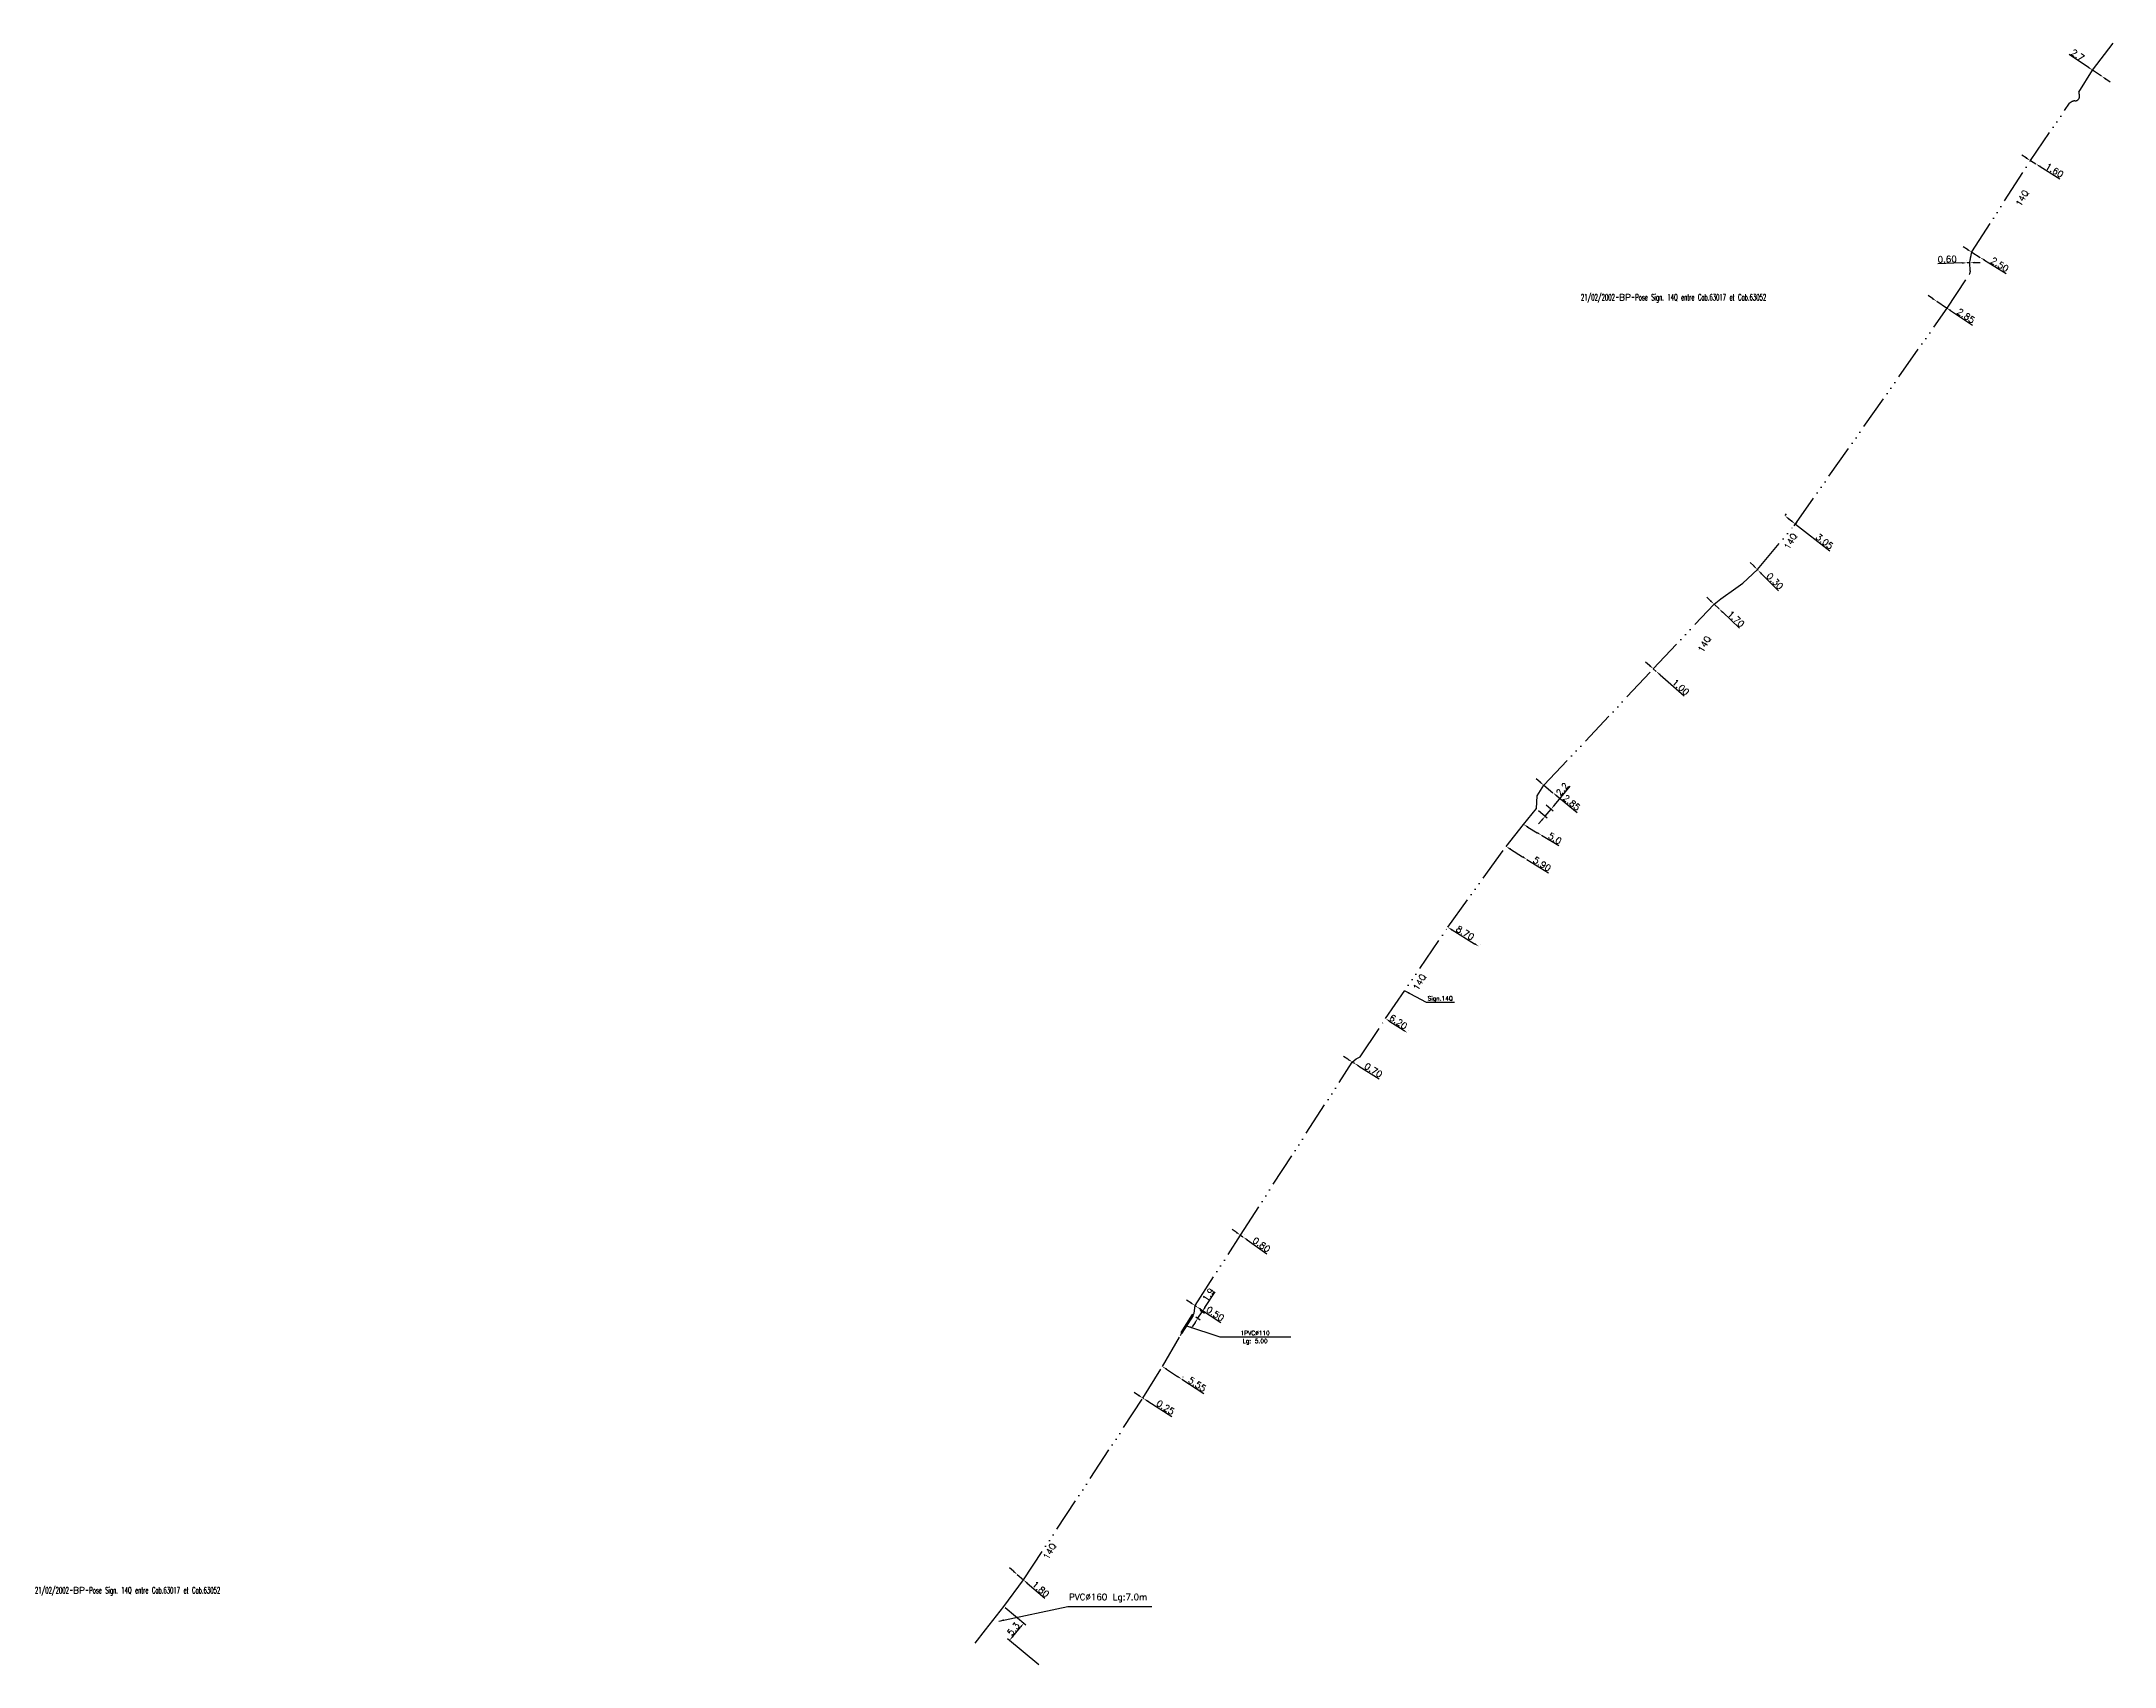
# Model space of a CAD drawing. Header units: millimetres. Extents: x 79510 to 80000, y 142994 to 143891.
# Drawn here: x 79511.4 to 80000, y 142994.5 to 143377.6 of the extents above; entities that cross this region are included whole.
import ezdxf
from ezdxf.enums import TextEntityAlignment as Align

# ---------------------------------------------------------------- set-up
doc = ezdxf.new("R2010")
doc.units = ezdxf.units.MM
doc.header["$MEASUREMENT"] = 0
doc.header["$PDMODE"] = 34
doc.linetypes.add('S_ST', pattern=[14, 8, -1.5, 0, -1.5, 0, -1.5, 0, -1.5])
doc.layers.get('0').update_dxf_attribs({"linetype": 'CONTINUOUS'})
doc.layers.get('DEFPOINTS').update_dxf_attribs({"linetype": 'CONTINUOUS'})
for name, color, linetype in [('M_400', 7, 'CONTINUOUS'), ('S_100', 5, 'S_ST'), ('S_400', 7, 'CONTINUOUS')]:
    doc.layers.add(name, color=color, linetype=linetype)
doc.styles.get("Standard").update_dxf_attribs({"font": 'txt.shx'})
doc.dimstyles.get("Standard").update_dxf_attribs({"dimtxt": 1.5, "dimasz": 1.2, "dimexe": 0.625, "dimexo": 0.625, "dimgap": 0.25, "dimtad": 1, "dimdec": 1, "dimzin": 0, "dimdsep": 46, "dimtxsty": 'Standard', "dimcen": -0.5, "dimdle": 1, "dimclrd": 256, "dimclre": 256, "dimadec": 0, "dimazin": 0, "dimtfac": 2, "dimtdec": 1, "dimtmove": 0, "dimatfit": 3, "dimfxl": 1, "dimtolj": 1, "dimtzin": 0, "dimarcsym": 0})

# ---------------------------------------------------------------- blocks, each defined once
blk = doc.blocks.new('GIS_MODF')
at = {"color": 0, "linetype": 'Continuous', "flags": 128}
for points in [[(-2.18, -0.01), (-1.68, -0.01)], [(1.52, -0.01), (2.02, -0.01)]]:
    blk.add_lwpolyline(points, dxfattribs=at)
at = {"color": 0, "linetype": 'Continuous', "width": 0.5}
blk.add_attdef('DATE', text='', height=1.5, dxfattribs=at).set_placement((-2.5, -0.8), align=Align.RIGHT)
at = {"color": 0, "linetype": 'Continuous', "width": 2.783458}
blk.add_attdef('USER', text='', height=1.5, dxfattribs=at).set_placement((-1.51, -0.8), (1.28, -0.8), align=Align.FIT)
at = {"color": 0, "linetype": 'Continuous', "width": 0.5}
blk.add_attdef('DESC', (2.29, -0.8), '', height=1.5, dxfattribs=at)
blk = doc.blocks.new('*D7')
at = {"linetype": 'ByBlock'}
for p, q in [((79740.47, 143016.95), (79739.56, 143017.73)), ((79741.38, 143016.16), (79742.82, 143014.93)), ((79743.73, 143014.14), (79747.86, 143010.59))]:
    blk.add_line(p, q, dxfattribs=at)
for points in [[(79740.6, 143017.1), (79740.34, 143016.79), (79741.38, 143016.16)], [(79743.86, 143014.29), (79743.6, 143013.99), (79742.82, 143014.93)]]:
    blk.add_solid(points, dxfattribs=at)
at = {"layer": 'DEFPOINTS', "color": 0, "linetype": 'ByBlock'}
for p in [(79741.38, 143016.16), (79741.38, 143016.16), (79742.82, 143014.93)]:
    blk.add_point(p, dxfattribs=at)
at = {"color": 0, "linetype": 'ByBlock', "insert": (79746.9, 143012.73), "char_height": 1.5, "attachment_point": 5, "rotation": 319.2978}
blk.add_mtext('\\A1;1.80', dxfattribs=at)
blk = doc.blocks.new('*D8')
at = {"linetype": 'ByBlock'}
for p, q in [((79769.97, 143058.41), (79768.95, 143059.05)), ((79770.98, 143057.76), (79771.11, 143057.68)), ((79772.12, 143057.04), (79777.78, 143053.46))]:
    blk.add_line(p, q, dxfattribs=at)
for points in [[(79770.07, 143058.57), (79769.86, 143058.24), (79770.98, 143057.76)], [(79772.23, 143057.21), (79772.02, 143056.87), (79771.11, 143057.68)]]:
    blk.add_solid(points, dxfattribs=at)
at = {"layer": 'DEFPOINTS', "color": 0, "linetype": 'ByBlock'}
for p in [(79770.98, 143057.76), (79771.11, 143057.68), (79771.11, 143057.68)]:
    blk.add_point(p, dxfattribs=at)
at = {"color": 0, "linetype": 'ByBlock', "insert": (79776.31, 143055.58), "char_height": 1.5, "attachment_point": 5, "rotation": 327.6983}
blk.add_mtext('\\A1;0.25', dxfattribs=at)
blk = doc.blocks.new('*D9')
at = {"linetype": 'ByBlock'}
for p, q in [((79775.91, 143065.74), (79775.91, 143065.74)), ((79776.57, 143064.56), (79779.12, 143062.88)), ((79780.47, 143062.74), (79780.47, 143062.75)), ((79780.13, 143062.22), (79785.31, 143058.82))]:
    blk.add_line(p, q, dxfattribs=at)
for points in [[(79776.68, 143064.73), (79776.46, 143064.39), (79775.57, 143065.22)], [(79779.23, 143063.05), (79779.01, 143062.72), (79780.13, 143062.22)]]:
    blk.add_solid(points, dxfattribs=at)
at = {"layer": 'DEFPOINTS', "color": 0, "linetype": 'ByBlock'}
for p in [(79775.57, 143065.22), (79780.13, 143062.22), (79780.13, 143062.22)]:
    blk.add_point(p, dxfattribs=at)
at = {"color": 0, "linetype": 'ByBlock', "insert": (79783.77, 143061.03), "char_height": 1.5, "attachment_point": 5, "rotation": 326.6817}
blk.add_mtext('\\A1;5.55', dxfattribs=at)
blk = doc.blocks.new('*D10')
at = {"linetype": 'ByBlock'}
for p, q in [((79782.27, 143080.23), (79781.27, 143080.89)), ((79783.27, 143079.57), (79783.59, 143079.36)), ((79784.59, 143078.7), (79789.36, 143075.58))]:
    blk.add_line(p, q, dxfattribs=at)
for points in [[(79782.38, 143080.4), (79782.16, 143080.06), (79783.27, 143079.57)], [(79784.7, 143078.87), (79784.48, 143078.54), (79783.59, 143079.36)]]:
    blk.add_solid(points, dxfattribs=at)
at = {"layer": 'DEFPOINTS', "color": 0, "linetype": 'ByBlock'}
for p in [(79783.27, 143079.57), (79783.59, 143079.36), (79783.59, 143079.36)]:
    blk.add_point(p, dxfattribs=at)
at = {"color": 0, "linetype": 'ByBlock', "insert": (79788.03, 143077.65), "char_height": 1.5, "attachment_point": 5, "rotation": 326.7204}
blk.add_mtext('\\A1;0.50', dxfattribs=at)
blk = doc.blocks.new('*D11')
at = {"linetype": 'ByBlock'}
for p, q in [((79792.99, 143096.85), (79792.01, 143097.53)), ((79793.97, 143096.16), (79794.55, 143095.76)), ((79794.33, 143096.66), (79794.33, 143096.67)), ((79794.9, 143096.26), (79794.91, 143096.27)), ((79795.53, 143095.07), (79800.2, 143091.8))]:
    blk.add_line(p, q, dxfattribs=at)
for points in [[(79793.1, 143097.01), (79792.88, 143096.68), (79793.97, 143096.16)], [(79795.65, 143095.23), (79795.42, 143094.91), (79794.55, 143095.76)]]:
    blk.add_solid(points, dxfattribs=at)
at = {"layer": 'DEFPOINTS', "color": 0, "linetype": 'ByBlock'}
for p in [(79793.97, 143096.15), (79794.54, 143095.75), (79794.55, 143095.76)]:
    blk.add_point(p, dxfattribs=at)
at = {"color": 0, "linetype": 'ByBlock', "insert": (79798.93, 143093.91), "char_height": 1.5, "attachment_point": 5, "rotation": 325.0321}
blk.add_mtext('\\A1;0.80', dxfattribs=at)
blk = doc.blocks.new('*D12')
at = {"linetype": 'ByBlock'}
for p, q in [((79819.31, 143137.63), (79818.3, 143138.27)), ((79820.33, 143136.99), (79820.84, 143136.68)), ((79821.86, 143136.04), (79826.69, 143133.01))]:
    blk.add_line(p, q, dxfattribs=at)
for points in [[(79819.42, 143137.8), (79819.21, 143137.46), (79820.33, 143136.99)], [(79821.96, 143136.21), (79821.75, 143135.87), (79820.84, 143136.68)]]:
    blk.add_solid(points, dxfattribs=at)
at = {"layer": 'DEFPOINTS', "color": 0, "linetype": 'ByBlock'}
for p in [(79820.33, 143136.99), (79820.84, 143136.68), (79820.84, 143136.68)]:
    blk.add_point(p, dxfattribs=at)
at = {"color": 0, "linetype": 'ByBlock', "insert": (79825.31, 143135.06), "char_height": 1.5, "attachment_point": 5, "rotation": 327.9543}
blk.add_mtext('\\A1;0.70', dxfattribs=at)
blk = doc.blocks.new('*D13')
at = {"linetype": 'ByBlock'}
for p, q in [((79828.52, 143147.74), (79828.52, 143147.74)), ((79829.19, 143146.56), (79832.29, 143144.55)), ((79833.64, 143144.42), (79833.64, 143144.42))]:
    blk.add_line(p, q, dxfattribs=at)
for points in [[(79829.3, 143146.73), (79829.08, 143146.39), (79828.18, 143147.22)], [(79832.4, 143144.72), (79832.18, 143144.38), (79833.3, 143143.89)]]:
    blk.add_solid(points, dxfattribs=at)
at = {"layer": 'DEFPOINTS', "color": 0, "linetype": 'ByBlock'}
for p in [(79828.18, 143147.21), (79833.3, 143143.89), (79833.3, 143143.89)]:
    blk.add_point(p, dxfattribs=at)
at = {"color": 0, "linetype": 'ByBlock', "insert": (79831.2, 143146.45), "char_height": 1.5, "attachment_point": 5, "rotation": 327.0326}
blk.add_mtext('\\A1;6.20', dxfattribs=at)
blk = doc.blocks.new('*D14')
at = {"linetype": 'ByBlock'}
for p, q in [((79843.15, 143169.28), (79843.16, 143169.29)), ((79843.85, 143168.13), (79849.13, 143164.88)), ((79850.48, 143164.78), (79850.48, 143164.79))]:
    blk.add_line(p, q, dxfattribs=at)
for points in [[(79843.96, 143168.3), (79843.75, 143167.96), (79842.83, 143168.76)], [(79849.24, 143165.05), (79849.03, 143164.71), (79850.16, 143164.25)]]:
    blk.add_solid(points, dxfattribs=at)
at = {"layer": 'DEFPOINTS', "color": 0, "linetype": 'ByBlock'}
for p in [(79842.83, 143168.75), (79850.15, 143164.25), (79850.16, 143164.25)]:
    blk.add_point(p, dxfattribs=at)
at = {"color": 0, "linetype": 'ByBlock', "insert": (79846.93, 143167.41), "char_height": 1.5, "attachment_point": 5, "rotation": 328.4272}
blk.add_mtext('\\A1;8.70', dxfattribs=at)
blk = doc.blocks.new('*D15')
at = {"linetype": 'ByBlock'}
for p, q in [((79857.61, 143187.16), (79860.49, 143185.36)), ((79861.51, 143184.72), (79866.55, 143181.56))]:
    blk.add_line(p, q, dxfattribs=at)
for points in [[(79857.72, 143187.33), (79857.5, 143186.99), (79856.59, 143187.8)], [(79860.6, 143185.53), (79860.39, 143185.19), (79861.51, 143184.72)]]:
    blk.add_solid(points, dxfattribs=at)
at = {"layer": 'DEFPOINTS', "color": 0, "linetype": 'ByBlock'}
for p in [(79856.59, 143187.8), (79861.51, 143184.72), (79861.51, 143184.72)]:
    blk.add_point(p, dxfattribs=at)
at = {"color": 0, "linetype": 'ByBlock', "insert": (79865.07, 143183.67), "char_height": 1.5, "attachment_point": 5, "rotation": 327.9495}
blk.add_mtext('\\A1;5.90', dxfattribs=at)
blk = doc.blocks.new('*D16')
at = {"linetype": 'ByBlock'}
for p, q in [((79861.74, 143192.37), (79863.92, 143191.05)), ((79864.95, 143190.43), (79868.98, 143188))]:
    blk.add_line(p, q, dxfattribs=at)
for points in [[(79861.84, 143192.54), (79861.63, 143192.2), (79860.71, 143192.99)], [(79864.03, 143191.22), (79863.82, 143190.88), (79864.95, 143190.43)]]:
    blk.add_solid(points, dxfattribs=at)
at = {"layer": 'DEFPOINTS', "color": 0, "linetype": 'ByBlock'}
for p in [(79860.71, 143192.99), (79864.95, 143190.43), (79864.95, 143190.43)]:
    blk.add_point(p, dxfattribs=at)
at = {"color": 0, "linetype": 'ByBlock', "insert": (79868.1, 143189.69), "char_height": 1.5, "attachment_point": 5, "rotation": 328.8793}
blk.add_mtext('\\A1;5.0', dxfattribs=at)
blk = doc.blocks.new('*D17')
at = {"linetype": 'ByBlock'}
for p, q in [((79867.98, 143197.54), (79871.72, 143202)), ((79864.22, 143196.26), (79866.28, 143194.53)), ((79865.8, 143194.94), (79867.21, 143196.62)), ((79866.04, 143197.6), (79867.69, 143196.22)), ((79865.03, 143194.02), (79864.26, 143193.1))]:
    blk.add_line(p, q, dxfattribs=at)
for points in [[(79864.87, 143194.14), (79865.18, 143193.89), (79865.8, 143194.94)], [(79867.83, 143197.67), (79868.14, 143197.41), (79867.21, 143196.62)]]:
    blk.add_solid(points, dxfattribs=at)
at = {"layer": 'DEFPOINTS', "color": 0, "linetype": 'ByBlock'}
for p in [(79863.74, 143196.66), (79865.56, 143198.01), (79865.8, 143194.94)]:
    blk.add_point(p, dxfattribs=at)
at = {"color": 0, "linetype": 'ByBlock', "insert": (79869.83, 143201.3), "char_height": 1.5, "attachment_point": 5, "rotation": 50.0222}
blk.add_mtext('\\A1;2.2', dxfattribs=at)
blk = doc.blocks.new('*D18')
at = {"linetype": 'ByBlock'}
for p, q in [((79864.58, 143202.98), (79863.65, 143203.74)), ((79865.5, 143202.22), (79867.62, 143200.47)), ((79868.55, 143199.71), (79873.34, 143195.77))]:
    blk.add_line(p, q, dxfattribs=at)
for points in [[(79864.7, 143203.13), (79864.45, 143202.82), (79865.5, 143202.22)], [(79868.68, 143199.86), (79868.42, 143199.56), (79867.62, 143200.47)]]:
    blk.add_solid(points, dxfattribs=at)
at = {"layer": 'DEFPOINTS', "color": 0, "linetype": 'ByBlock'}
for p in [(79865.5, 143202.22), (79867.62, 143200.47), (79867.62, 143200.47)]:
    blk.add_point(p, dxfattribs=at)
at = {"color": 0, "linetype": 'ByBlock', "insert": (79872.04, 143198.13), "char_height": 1.5, "attachment_point": 5, "rotation": 320.5696}
blk.add_mtext('\\A1;2.85', dxfattribs=at)
blk = doc.blocks.new('*D19')
at = {"linetype": 'ByBlock'}
for p, q in [((79890.38, 143230.47), (79889.48, 143231.26)), ((79891.29, 143229.68), (79891.96, 143229.08)), ((79892.87, 143228.29), (79898.58, 143223.3))]:
    blk.add_line(p, q, dxfattribs=at)
for points in [[(79890.52, 143230.62), (79890.25, 143230.32), (79891.29, 143229.68)], [(79893, 143228.44), (79892.74, 143228.14), (79891.96, 143229.08)]]:
    blk.add_solid(points, dxfattribs=at)
at = {"layer": 'DEFPOINTS', "color": 0, "linetype": 'ByBlock'}
for p in [(79891.29, 143229.68), (79891.96, 143229.08), (79891.96, 143229.08)]:
    blk.add_point(p, dxfattribs=at)
at = {"color": 0, "linetype": 'ByBlock', "insert": (79897.74, 143225.36), "char_height": 1.5, "attachment_point": 5, "rotation": 318.8184}
blk.add_mtext('\\A1;1.00', dxfattribs=at)
blk = doc.blocks.new('*D20')
at = {"linetype": 'ByBlock'}
for p, q in [((79904.74, 143245.72), (79903.87, 143246.54)), ((79905.62, 143244.9), (79906.78, 143243.81)), ((79907.66, 143242.99), (79911.64, 143239.26))]:
    blk.add_line(p, q, dxfattribs=at)
for points in [[(79904.88, 143245.87), (79904.6, 143245.57), (79905.62, 143244.9)], [(79907.79, 143243.13), (79907.52, 143242.84), (79906.78, 143243.81)]]:
    blk.add_solid(points, dxfattribs=at)
at = {"layer": 'DEFPOINTS', "color": 0, "linetype": 'ByBlock'}
for p in [(79905.62, 143244.9), (79906.78, 143243.81), (79906.78, 143243.81)]:
    blk.add_point(p, dxfattribs=at)
at = {"color": 0, "linetype": 'ByBlock', "insert": (79910.77, 143241.44), "char_height": 1.5, "attachment_point": 5, "rotation": 316.8737}
blk.add_mtext('\\A1;1.70', dxfattribs=at)
blk = doc.blocks.new('*D21')
at = {"linetype": 'ByBlock'}
for p, q in [((79914.96, 143253.92), (79914.11, 143254.77)), ((79915.8, 143253.07), (79915.94, 143252.93)), ((79916.79, 143252.08), (79920.82, 143248.05))]:
    blk.add_line(p, q, dxfattribs=at)
for points in [[(79915.1, 143254.06), (79914.82, 143253.78), (79915.8, 143253.07)], [(79916.93, 143252.22), (79916.65, 143251.94), (79915.94, 143252.93)]]:
    blk.add_solid(points, dxfattribs=at)
at = {"layer": 'DEFPOINTS', "color": 0, "linetype": 'ByBlock'}
for p in [(79915.8, 143253.07), (79915.94, 143252.93), (79915.94, 143252.93)]:
    blk.add_point(p, dxfattribs=at)
at = {"color": 0, "linetype": 'ByBlock', "insert": (79919.93, 143250.34), "char_height": 1.5, "attachment_point": 5, "rotation": 314.9181}
blk.add_mtext('\\A1;0.30', dxfattribs=at)
blk = doc.blocks.new('*D22')
at = {"linetype": 'ByBlock'}
for p, q in [((79922.37, 143265.82), (79922.7, 143266.23)), ((79923.26, 143265), (79923.85, 143264.53)), ((79924.79, 143263.79), (79932.89, 143257.45)), ((79924.85, 143263.87), (79925.18, 143264.28))]:
    blk.add_line(p, q, dxfattribs=at)
for points in [[(79923.38, 143265.15), (79923.13, 143264.84), (79922.31, 143265.74)], [(79923.97, 143264.69), (79923.72, 143264.38), (79924.79, 143263.79)]]:
    blk.add_solid(points, dxfattribs=at)
at = {"layer": 'DEFPOINTS', "color": 0, "linetype": 'ByBlock'}
for p in [(79921.99, 143265.32), (79922.31, 143265.74), (79924.47, 143263.38)]:
    blk.add_point(p, dxfattribs=at)
at = {"color": 0, "linetype": 'ByBlock', "insert": (79931.63, 143259.7), "char_height": 1.5, "attachment_point": 5, "rotation": 321.8989}
blk.add_mtext('\\A1;3.05', dxfattribs=at)
blk = doc.blocks.new('*D23')
at = {"linetype": 'ByBlock'}
for p, q in [((79957.08, 143316.98), (79956.09, 143317.65)), ((79958.08, 143316.31), (79960.36, 143314.78)), ((79961.36, 143314.11), (79966.51, 143310.66))]:
    blk.add_line(p, q, dxfattribs=at)
for points in [[(79957.19, 143317.15), (79956.97, 143316.81), (79958.08, 143316.31)], [(79961.47, 143314.28), (79961.25, 143313.94), (79960.36, 143314.78)]]:
    blk.add_solid(points, dxfattribs=at)
at = {"layer": 'DEFPOINTS', "color": 0, "linetype": 'ByBlock'}
for p in [(79958.08, 143316.31), (79958.08, 143316.31), (79960.36, 143314.78)]:
    blk.add_point(p, dxfattribs=at)
at = {"color": 0, "linetype": 'ByBlock', "insert": (79964.99, 143312.88), "char_height": 1.5, "attachment_point": 5, "rotation": 326.1375}
blk.add_mtext('\\A1;2.85', dxfattribs=at)
blk = doc.blocks.new('*D24')
at = {"linetype": 'ByBlock'}
for p, q in [((79964.03, 143325.34), (79958.34, 143325.17)), ((79965.22, 143325.99), (79965.22, 143326)), ((79965.93, 143325.39), (79965.23, 143325.37)), ((79965.92, 143326.02), (79965.92, 143326.02)), ((79967.13, 143325.43), (79968.33, 143325.46))]:
    blk.add_line(p, q, dxfattribs=at)
for points in [[(79964.03, 143325.54), (79964.04, 143325.14), (79965.23, 143325.37)], [(79967.13, 143325.63), (79967.14, 143325.23), (79965.93, 143325.39)]]:
    blk.add_solid(points, dxfattribs=at)
at = {"layer": 'DEFPOINTS', "color": 0, "linetype": 'ByBlock'}
for p in [(79965.23, 143325.37), (79965.23, 143325.37), (79965.93, 143325.39)]:
    blk.add_point(p, dxfattribs=at)
at = {"color": 0, "linetype": 'ByBlock', "insert": (79960.56, 143326.24), "char_height": 1.5, "attachment_point": 5, "rotation": 1.6575}
blk.add_mtext('\\A1;0.60', dxfattribs=at)
blk = doc.blocks.new('*D25')
at = {"linetype": 'ByBlock'}
for p, q in [((79965.31, 143328.52), (79964.29, 143329.16)), ((79966.33, 143327.89), (79968.36, 143326.63)), ((79969.38, 143326), (79974.43, 143322.86))]:
    blk.add_line(p, q, dxfattribs=at)
for points in [[(79965.42, 143328.69), (79965.21, 143328.35), (79966.33, 143327.89)], [(79969.48, 143326.17), (79969.27, 143325.83), (79968.36, 143326.63)]]:
    blk.add_solid(points, dxfattribs=at)
at = {"layer": 'DEFPOINTS', "color": 0, "linetype": 'ByBlock'}
for p in [(79966.33, 143327.89), (79968.36, 143326.63), (79968.36, 143326.63)]:
    blk.add_point(p, dxfattribs=at)
at = {"color": 0, "linetype": 'ByBlock', "insert": (79972.94, 143324.96), "char_height": 1.5, "attachment_point": 5, "rotation": 328.1664}
blk.add_mtext('\\A1;2.50', dxfattribs=at)
blk = doc.blocks.new('*D26')
at = {"linetype": 'ByBlock'}
for p, q in [((79979.16, 143350.09), (79978.14, 143350.72)), ((79980.18, 143349.46), (79981.46, 143348.68)), ((79982.48, 143348.05), (79987.13, 143345.2))]:
    blk.add_line(p, q, dxfattribs=at)
for points in [[(79979.27, 143350.26), (79979.06, 143349.92), (79980.18, 143349.46)], [(79982.59, 143348.22), (79982.38, 143347.88), (79981.46, 143348.68)]]:
    blk.add_solid(points, dxfattribs=at)
at = {"layer": 'DEFPOINTS', "color": 0, "linetype": 'ByBlock'}
for p in [(79980.18, 143349.46), (79981.46, 143348.68), (79981.46, 143348.68)]:
    blk.add_point(p, dxfattribs=at)
at = {"color": 0, "linetype": 'ByBlock', "insert": (79985.84, 143347.16), "char_height": 1.5, "attachment_point": 5, "rotation": 328.4232}
blk.add_mtext('\\A1;1.60', dxfattribs=at)
blk = doc.blocks.new('*D27')
at = {"linetype": 'ByBlock'}
for p, q in [((79993.83, 143371.45), (79989.29, 143374.47)), ((79996.95, 143369.37), (79994.83, 143370.79)), ((79997.95, 143368.71), (79998.95, 143368.04))]:
    blk.add_line(p, q, dxfattribs=at)
for points in [[(79993.94, 143371.62), (79993.72, 143371.29), (79994.83, 143370.79)], [(79998.06, 143368.87), (79997.84, 143368.54), (79996.95, 143369.37)]]:
    blk.add_solid(points, dxfattribs=at)
at = {"layer": 'DEFPOINTS', "color": 0, "linetype": 'ByBlock'}
for p in [(79994.83, 143370.79), (79996.95, 143369.37), (79996.95, 143369.37)]:
    blk.add_point(p, dxfattribs=at)
at = {"color": 0, "linetype": 'ByBlock', "insert": (79991.31, 143374.34), "char_height": 1.5, "attachment_point": 5, "rotation": 326.3135}
blk.add_mtext('\\A1;2.7', dxfattribs=at)
blk = doc.blocks.new('*D63')
at = {"layer": 'DEFPOINTS', "color": 0}
for p in [(79738.05, 143008.78), (79742.92, 143004.73), (79746.95, 142994.49)]:
    blk.add_point(p, dxfattribs=at)
at = {"layer": 'S_400', "lineweight": -2}
for p, q in [((79738.53, 143008.38), (79743.4, 143004.33)), ((79746.47, 142994.89), (79739.05, 143001.05)), ((79740.3, 143001.58), (79742.16, 143003.81))]:
    blk.add_line(p, q, dxfattribs=at)
at = {"layer": 'S_400'}
for points in [[(79742, 143003.94), (79742.31, 143003.68), (79742.92, 143004.73)], [(79740.15, 143001.7), (79740.46, 143001.45), (79739.54, 143000.65)]]:
    blk.add_solid(points, dxfattribs=at)
at = {"layer": 'S_400', "color": 0, "insert": (79740.46, 143003.33), "char_height": 1.5, "attachment_point": 5, "rotation": 50.2614}
blk.add_mtext('\\A1;5.3', dxfattribs=at)
blk = doc.blocks.new('*D64')
at = {"layer": 'DEFPOINTS', "color": 0}
for p in [(79782.9, 143077.26), (79783.92, 143078.81), (79784.95, 143078.12)]:
    blk.add_point(p, dxfattribs=at)
at = {"layer": 'S_400', "lineweight": -2}
for p, q in [((79785.61, 143079.13), (79788.05, 143082.83)), ((79783.94, 143076.58), (79784.95, 143078.12)), ((79784.44, 143078.46), (79785.48, 143077.78)), ((79783.28, 143075.58), (79782.62, 143074.58)), ((79783.42, 143076.92), (79784.46, 143076.24))]:
    blk.add_line(p, q, dxfattribs=at)
at = {"layer": 'S_400'}
for points in [[(79785.45, 143079.24), (79785.78, 143079.02), (79784.95, 143078.12)], [(79783.11, 143075.69), (79783.44, 143075.47), (79783.94, 143076.58)]]:
    blk.add_solid(points, dxfattribs=at)
at = {"layer": 'S_400', "color": 0, "insert": (79786.39, 143082.13), "char_height": 1.5, "attachment_point": 5, "rotation": 56.6161}
blk.add_mtext('\\A1;1.9', dxfattribs=at)

msp = doc.modelspace()

# ---------------------------------------------------------------- linework, layer by layer
at = {"layer": 'S_100'}
msp.add_lwpolyline([(79731.42, 143000), (79733.86, 143003.17), (79738.18, 143008.67), (79742.84, 143014.95), (79770.98, 143057.76), (79775.59, 143065.25), (79779.81, 143072.49), (79780.19, 143073.13), (79782.86, 143077.3), (79783.03, 143077.76), (79783.28, 143079.62), (79793.97, 143096.15), (79820.31, 143136.97), (79821.23, 143137.74), (79822.21, 143138.23), (79828.19, 143147.22), (79842.82, 143168.75), (79856.59, 143187.79), (79860.69, 143192.96), (79863.79, 143196.71), (79863.9, 143199.76), (79865.5, 143202.22), (79891.28, 143229.67), (79905.61, 143244.9), (79907.24, 143246.16), (79910.75, 143248.65), (79912.38, 143249.87), (79915.81, 143253.08), (79924.47, 143263.38), (79960.53, 143314.67), (79965.83, 143322.75, 0.167758), (79966.01, 143323.46), (79965.93, 143325.38), (79965.96, 143326.17, -0.105734), (79966.19, 143327.14), (79966.34, 143327.93), (79980.18, 143349.46), (79989.4, 143363, -0.205702), (79990.66, 143363.54, 0.523815), (79991.69, 143364.99, -0.211836), (79991.57, 143365.58), (79994.83, 143370.78), (80000, 143377.55)], format="xyb", dxfattribs=at)
at = {"layer": 'S_400'}
msp.add_lwpolyline([(79780.2, 143073.06), (79782.9, 143077.26), (79782.61, 143077.45), (79779.91, 143073.24)], close=True, dxfattribs=at)

# ---------------------------------------------------------------- block references
at = {"layer": 'S_100'}
ref = msp.add_blockref('GIS_MODF', (79884.74, 143317.3), dxfattribs=at)
ref.add_attrib('DATE', '21/02/2002', dxfattribs={"layer": '0', "color": 0, "height": 1.5, "width": 0.5}).set_placement((79882.24, 143316.51), align=Align.RIGHT)
ref.add_attrib('USER', 'BP', dxfattribs={"layer": '0', "color": 0, "height": 1.5, "width": 1.113383}).set_placement((79883.23, 143316.51), (79886.02, 143316.51), align=Align.FIT)
ref.add_attrib('DESC', 'Pose Sign. 14Q entre Cab.63017 et Cab.63052', (79887.03, 143316.51), dxfattribs={"layer": '0', "color": 0, "height": 1.5, "width": 0.5})
ref = msp.add_blockref('GIS_MODF', (79520.33, 143012.53), dxfattribs=at)
ref.add_attrib('DATE', '21/02/2002', dxfattribs={"layer": '0', "color": 0, "height": 1.5, "width": 0.5}).set_placement((79517.83, 143011.73), align=Align.RIGHT)
ref.add_attrib('USER', 'BP', dxfattribs={"layer": '0', "color": 0, "height": 1.5, "width": 1.113383}).set_placement((79518.82, 143011.73), (79521.6, 143011.73), align=Align.FIT)
ref.add_attrib('DESC', 'Pose Sign. 14Q entre Cab.63017 et Cab.63052', (79522.62, 143011.73), dxfattribs={"layer": '0', "color": 0, "height": 1.5, "width": 0.5})

# ---------------------------------------------------------------- texts
at = {"layer": 'M_400', "insert": (79753.57, 143011.65), "char_height": 1.5, "attachment_point": 1}
msp.add_mtext('\\A1;PVC%%C160 Lg:7.0m', dxfattribs=at)
at = {"layer": 'S_100'}
for p in [(79978.28, 143340.6), (79923.69, 143259.69), (79903.39, 143235.48), (79836.25, 143155.79), (79749.05, 143021.61)]:
    msp.add_text('14Q', height=1.5, rotation=60.5659, dxfattribs=at).set_placement(p, align=Align.MIDDLE)
msp.add_text('Sign.14Q', height=1, dxfattribs=at).set_placement((79841.07, 143151.84), align=Align.MIDDLE)
at = {"layer": 'S_400'}
for s, p in [('1PVC%%C110', (79797.44, 143073.11)), ('Lg: 5.00', (79797.44, 143071.06))]:
    msp.add_text(s, height=1, dxfattribs=at).set_placement(p, align=Align.MIDDLE)

# ---------------------------------------------------------------- dimensions: what is measured, and where the dimension line sits
at = {"layer": 'S_100'}
for base, p1, p2, angle, text, picture, middle in [((79996.95, 143369.37), (79994.83, 143370.79), (79996.95, 143369.37), 326.3135, '2.7', '*D27', (79990.75, 143373.5)), ((79958.08, 143316.31), (79960.36, 143314.78), (79958.08, 143316.31), 146.1375, '2.85', '*D23', (79964.43, 143312.05)), ((79922.31, 143265.74), (79924.47, 143263.38), (79921.99, 143265.32), 141.8989, '3.05', '*D22', (79931.02, 143258.91)), ((79915.94, 143252.93), (79915.8, 143253.07), (79915.94, 143252.93), 314.9181, '0.30', '*D21', (79919.23, 143249.64)), ((79891.96, 143229.08), (79891.29, 143229.68), (79891.96, 143229.08), 318.8184, '1.00', '*D19', (79897.08, 143224.61)), ((79861.51, 143184.72), (79856.59, 143187.8), (79861.51, 143184.72), 327.9495, '5.90', '*D15', (79864.54, 143182.82)), ((79850.16, 143164.25), (79842.83, 143168.75), (79850.15, 143164.25), 328.4272, '8.70', '*D14', (79846.41, 143166.56)), ((79833.3, 143143.89), (79828.18, 143147.21), (79833.3, 143143.89), 327.0326, '6.20', '*D13', (79830.66, 143145.61)), ((79820.84, 143136.68), (79820.33, 143136.99), (79820.84, 143136.68), 327.9543, '0.70', '*D12', (79824.78, 143134.21)), ((79780.13, 143062.22), (79775.57, 143065.22), (79780.13, 143062.22), 326.6817, '5.55', '*D9', (79783.22, 143060.19)), ((79771.11, 143057.68), (79770.98, 143057.76), (79771.11, 143057.68), 327.6983, '0.25', '*D8', (79775.78, 143054.73)), ((79741.38, 143016.16), (79742.82, 143014.93), (79741.38, 143016.16), 139.2978, '1.80', '*D7', (79746.25, 143011.97))]:
    dim = msp.add_linear_dim(base=base, p1=p1, p2=p2, angle=angle, text=text, dimstyle='Standard', dxfattribs=at)
    dim.commit()
    dim.dimension.update_dxf_attribs({"geometry": picture, "text_midpoint": middle, "dimtype": 161})
for p1, p2, distance, text, picture, middle in [((79980.18, 143349.46), (79981.46, 143348.68), 0, '1.60', '*D26', (79985.84, 143347.16)), ((79965.93, 143325.39), (79965.23, 143325.37), 0, '0.60', '*D24', (79960.56, 143326.24)), ((79966.33, 143327.89), (79968.36, 143326.63), 0, '2.50', '*D25', (79972.94, 143324.96)), ((79905.62, 143244.9), (79906.78, 143243.81), 0, '1.70', '*D20', (79910.77, 143241.44)), ((79865.5, 143202.22), (79867.62, 143200.47), 0, '2.85', '*D18', (79872.04, 143198.13)), ((79793.97, 143096.15), (79794.54, 143095.75), 0.01, '0.80', '*D11', (79798.93, 143093.91)), ((79783.27, 143079.57), (79783.59, 143079.36), 0, '0.50', '*D10', (79788.03, 143077.65))]:
    dim = msp.add_aligned_dim(p1=p1, p2=p2, distance=distance, text=text, dimstyle='Standard', dxfattribs=at)
    dim.commit()
    dim.dimension.update_dxf_attribs({"geometry": picture, "text_midpoint": middle})
for base, p1, p2, angle, picture, middle, dimtype in [((79865.8, 143194.94), (79865.56, 143198.01), (79863.74, 143196.66), 50.0222, '*D17', (79870.6, 143200.66), 160), ((79864.95, 143190.43), (79860.71, 143192.99), (79864.95, 143190.43), 328.8793, '*D16', (79867.59, 143188.84), 161)]:
    dim = msp.add_linear_dim(base=base, p1=p1, p2=p2, angle=angle, dimstyle='Standard', dxfattribs=at)
    dim.commit()
    dim.dimension.update_dxf_attribs({"geometry": picture, "text_midpoint": middle, "dimtype": dimtype})
at = {"layer": 'S_400'}
dim = msp.add_linear_dim(base=(79784.9545, 143078.1249), p1=(79782.902, 143077.2619), p2=(79783.9199, 143078.8066), angle=56.6161, dimstyle='Standard', dxfattribs=at)
dim.commit()
dim.dimension.update_dxf_attribs({"geometry": '*D64', "text_midpoint": (79787.2289, 143081.5762), "dimtype": 161})
dim = msp.add_linear_dim(base=(79742.92, 143004.73), p1=(79746.95, 142994.49), p2=(79738.05, 143008.78), angle=230.2614, dimstyle='Standard', dxfattribs=at)
dim.commit()
dim.dimension.update_dxf_attribs({"geometry": '*D63', "text_midpoint": (79740.46, 143003.33)})

# ---------------------------------------------------------------- leaders
at = {"layer": 'M_400', "annotation_type": 0, "has_hookline": 1, "hookline_direction": 0, "text_width": 19.5}
msp.add_leader([(79737.05, 143005.21), (79753.32, 143008.65)], dimstyle='Standard', override={"dimgap": 0.25, "dimtad": 1, "dimfxl": 1.25}, dxfattribs=at)
at = {"layer": 'S_100'}
msp.add_leader([(79832.7, 143153.78), (79837.76, 143151.11), (79844.45, 143151.11)], dimstyle='Standard', dxfattribs=at)
at = {"layer": 'S_400'}
msp.add_leader([(79781.29, 143074.8), (79789.1, 143072.22), (79805.84, 143072.22)], dimstyle='Standard', dxfattribs=at)

doc.saveas('drawing.dxf')
